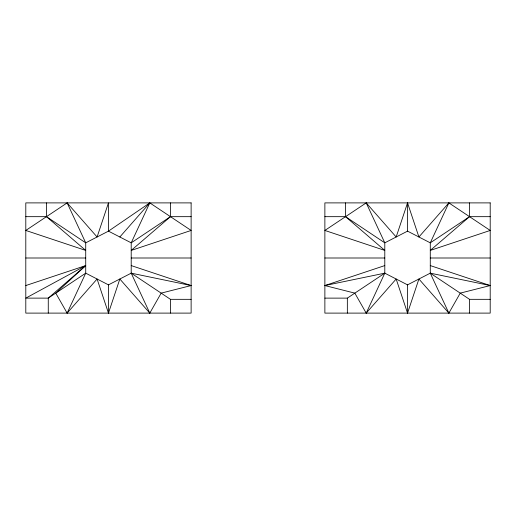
<?xml version="1.0" encoding="UTF-8"?>
<svg xmlns="http://www.w3.org/2000/svg" width="516" height="516" viewBox="0 0 516 516"><rect width="100%" height="100%" fill="white"/><g stroke="black" fill="none" stroke-linecap="round" stroke-linejoin="round"><path stroke-width="0.77" d="M25.8 285.554L85.721 265.579L55.76 293.133L67.132 313.109L97.092 279.008L108.463 313.109L119.835 279.008L149.795 313.109L161.166 293.133L191.126 285.554L131.206 265.579M490.2 216.668L469.534 216.668L430.28 250.421L490.2 230.446L448.868 202.891L418.908 236.992L407.537 202.891L396.165 236.992L366.205 202.891L324.874 230.446L384.794 250.421L345.539 216.668L324.874 216.668M384.794 265.579L324.874 285.554L354.834 293.133L366.205 313.109L396.165 279.008L407.537 313.109L418.908 279.008L448.868 313.109L460.24 293.133L490.2 285.554L430.28 265.579M67.132 313.109L85.721 273.164L85.721 242.836L67.132 202.891L25.8 230.446L85.721 250.421L46.466 216.668L25.8 216.668M366.205 313.109L384.794 273.164L384.794 242.836L366.205 202.891M448.868 202.891L430.28 242.836L430.28 273.164L448.868 313.109M119.835 236.992L149.795 202.891L191.126 230.446L131.206 250.421L170.461 216.668L191.126 216.668M324.874 298.125L347.345 298.125L384.794 273.164L407.537 284.858L430.28 273.164L490.2 285.554M48.272 313.109L48.272 298.125L85.721 265.579L25.8 298.125L48.272 298.125L85.721 273.164L108.463 284.858L131.206 273.164L191.126 285.554M469.534 202.891L469.534 216.668L430.28 242.836L407.537 231.142L384.794 242.836L345.539 216.668L345.539 202.891M324.874 285.554L384.794 273.164M25.8 258L85.721 258M131.206 258L191.126 258M324.874 258L384.794 258M430.28 258L490.2 258M46.466 202.891L46.466 216.668L85.721 242.836L108.463 231.142L149.795 202.891L131.206 242.836L131.206 273.164L170.461 299.332L191.126 299.332M430.28 273.164L469.534 299.332L490.2 299.332M67.132 202.891L97.092 236.992L108.463 202.891L108.463 231.142L131.206 242.836L170.461 216.668L170.461 202.891M131.206 273.164L149.795 313.109M469.534 299.332L469.534 313.109M407.537 202.891L407.537 231.142M407.537 284.858L407.537 313.109M347.345 298.125L347.345 313.109M170.461 299.332L170.461 313.109M108.463 284.858L108.463 313.109M191.126 202.891L25.8 202.891L25.8 313.109L191.126 313.109L191.126 202.891M490.2 202.891L324.874 202.891L324.874 313.109L490.2 313.109L490.2 202.891"/></g></svg>
